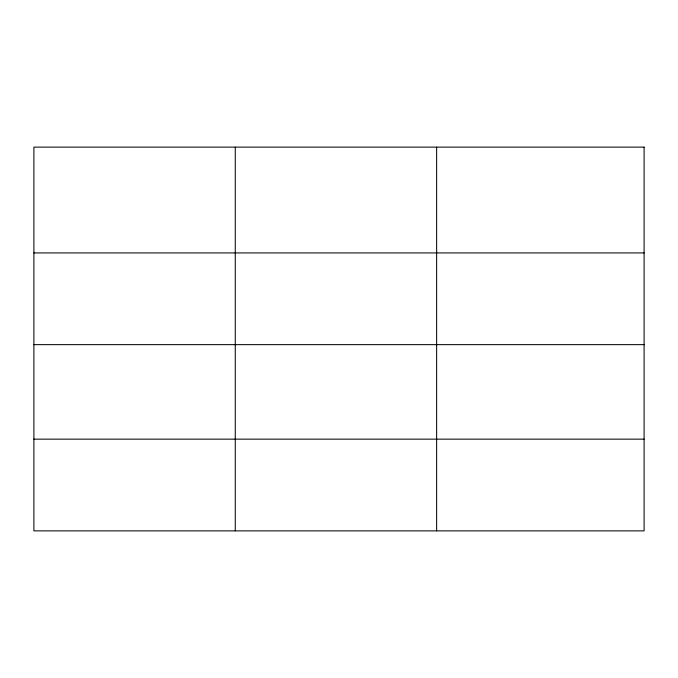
<?xml version="1.0" encoding="UTF-8"?>
<svg xmlns="http://www.w3.org/2000/svg" width="678" height="678" viewBox="0 0 678 678"><rect width="100%" height="100%" fill="white"/><g stroke="black" fill="none" stroke-linecap="round" stroke-linejoin="round"><path stroke-width="1.02" d="M33.9 252.928L644.1 252.928M33.9 344.644L644.1 344.644M33.9 439.149L644.1 439.149M436.632 147.126L436.632 530.874M235.266 147.126L235.266 530.874M644.1 147.126L33.9 147.126L33.9 530.874L644.1 530.874L644.1 147.126"/></g></svg>
